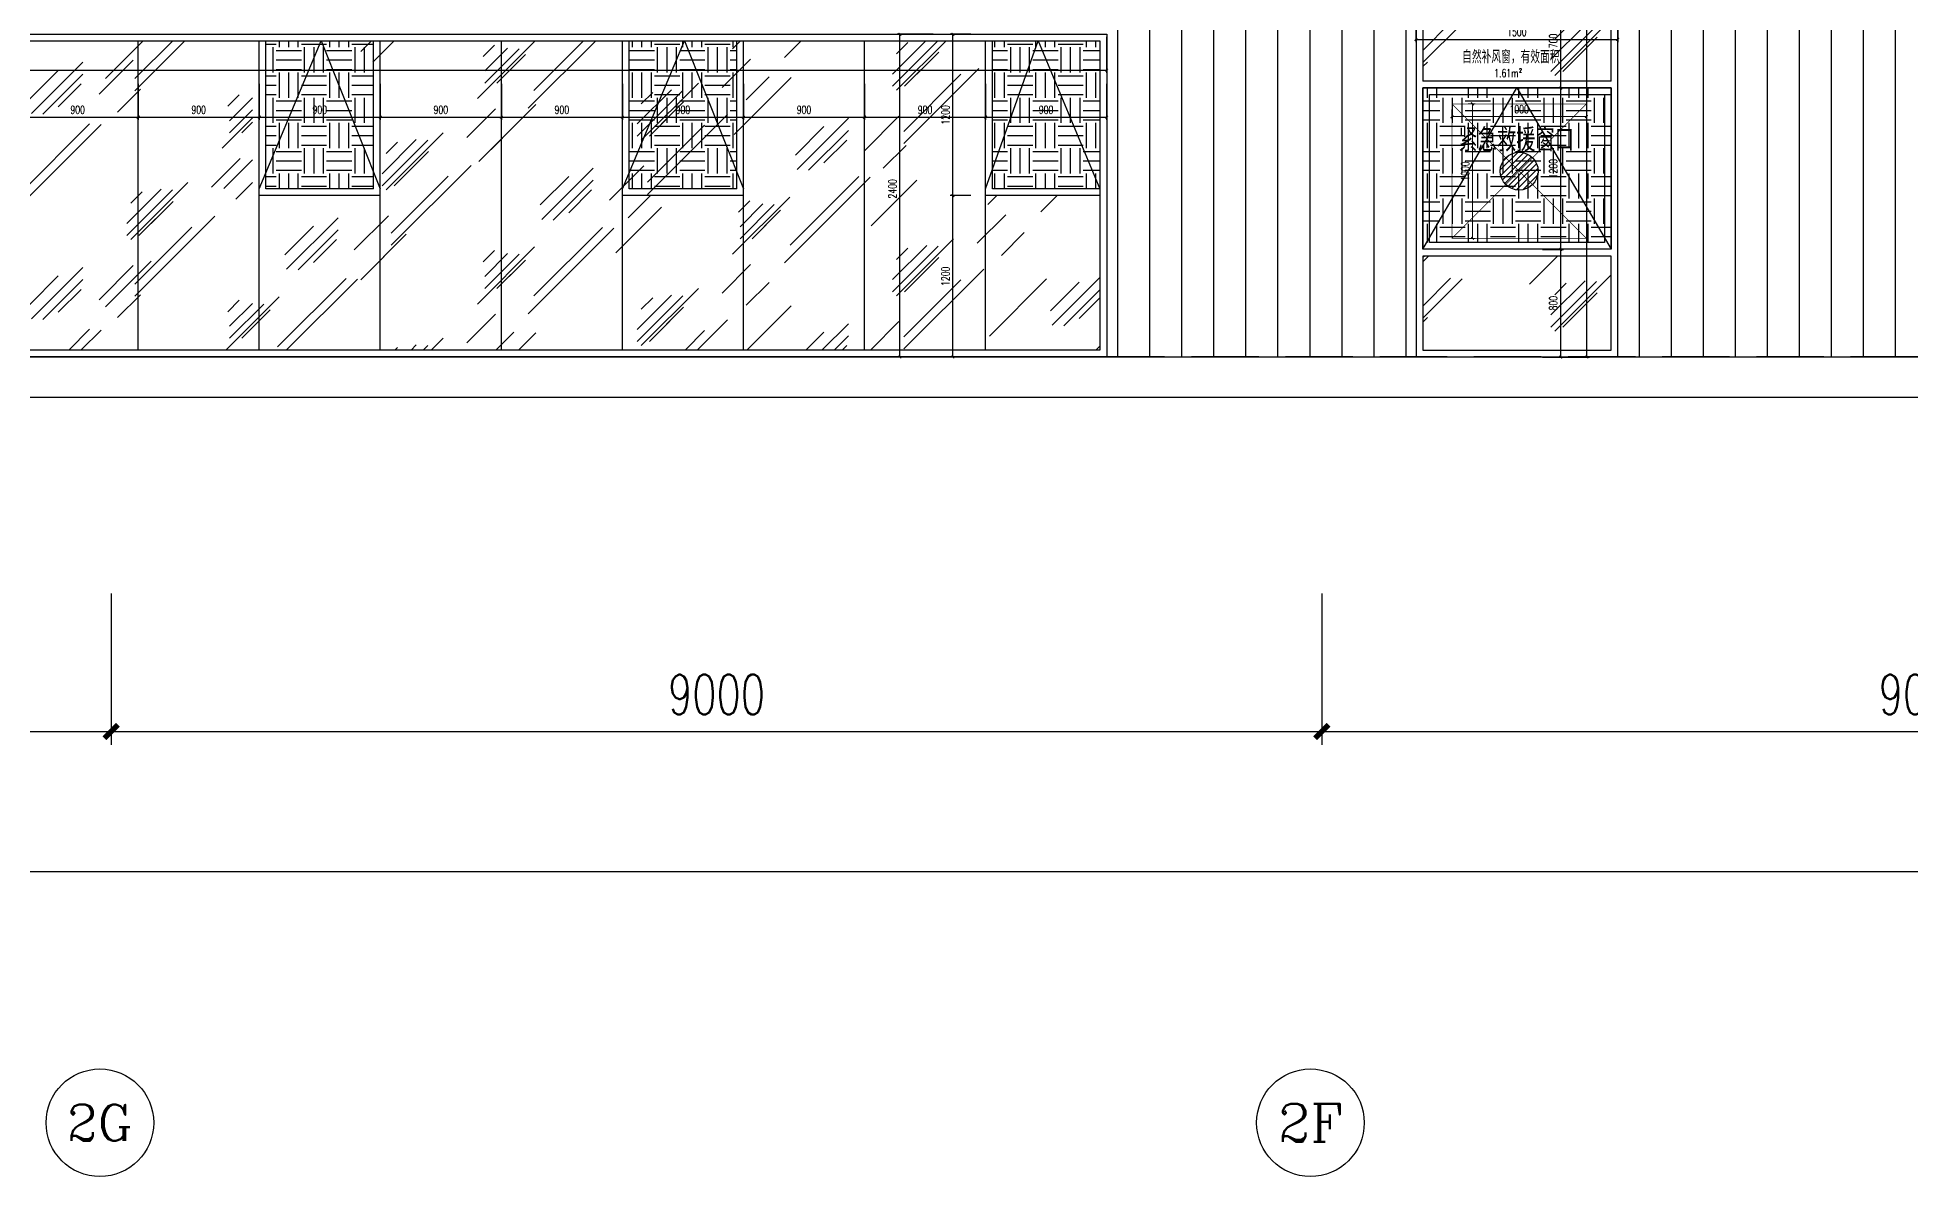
# Model space of a CAD drawing. Extents: x -2377130 to 293730, y -2 to 754590.
# Drawn here: x -1001570 to -987644, y 511145 to 519612 of the extents above; entities that cross this region are included whole.
import ezdxf
from ezdxf.enums import TextEntityAlignment as Align

# ---------------------------------------------------------------- set-up
doc = ezdxf.new("R2010")
doc.units = 0
doc.header["$LTSCALE"] = 1000
doc.header["$MEASUREMENT"] = 0
for name, pattern in [('__DASH', [0.35, 0.25, -0.1]), ('DASH', [0.35, 0.25, -0.1]), ('DOTE', [2.42, 2, -0.2, 0.02, -0.2])]:
    doc.linetypes.add(name, pattern=pattern)
doc.layers.get('Defpoints').update_dxf_attribs({"color": 210})
for name, color, linetype in [('A-AXIS-D', 1, 'Continuous'), ('A-AXIS-DOTE', 14, 'DOTE'), ('A-HATCH-2', 251, 'Continuous'), ('A-LIN-V', 9, 'Continuous'), ('A-WINDOW', 140, 'Continuous'), ('A-彩色打印层', 22, 'Continuous'), ('A-门窗表显示尺寸', 160, 'Continuous'), ('AS-WALL', 40, 'Continuous'), ('AXIS', 3, 'Continuous'), ('PUB_DIM', 3, 'Continuous'), ('PUB_TEXT', 7, 'Continuous'), ('SPACE', 7, 'Continuous'), ('SPACE_HATCH', 8, 'Continuous'), ('参考线', 8, 'Continuous')]:
    doc.layers.add(name, color=color, linetype=linetype)
doc.layers.add('A-WALL-HATCH', color=8, linetype='Continuous', lineweight=13)
doc.styles.add('_TCH_AXIS', font='COMPLEX', dxfattribs={"bigfont": 'GBCBIG'})
doc.styles.add('_TCH_DIM_T3', font='SIMPLEX', dxfattribs={"width": 0.705882, "bigfont": 'GBCBIG'})
doc.styles.add('_TCH_SPACE', font='SIMPLEX', dxfattribs={"height": 5, "bigfont": 'GBCBIG'})
doc.styles.add('A-DIM_T3', font='SIMPLEX', dxfattribs={"width": 0.705882, "bigfont": 'GBCBIG'})
doc.styles.add('STYLE1', font='')
doc.styles.get('STYLE1').set_extended_font_data('SimSun')
doc.dimstyles.new('_TCH_ARCH&&100', dxfattribs={"dimtxt": 297.5, "dimasz": 100, "dimexe": 100, "dimexo": 100, "dimgap": 126.25, "dimtad": 1, "dimdec": 0, "dimzin": 0, "dimdsep": 46, "dimtxsty": '_TCH_DIM_T3', "dimblk": 'ARCHTICK', "dimcen": 0.09, "dimclrt": 7, "dimazin": 2, "dimtfac": 1, "dimtdec": 0, "dimtix": 1, "dimtmove": 2, "dimatfit": 3, "dimfxl": 0, "dimtolj": 1, "dimtzin": 0, "dimarcsym": 0})
doc.dimstyles.new('_TCH_ARCH&&20', dxfattribs={"dimtxt": 59.5, "dimasz": 20, "dimexe": 20, "dimexo": 20, "dimgap": 25.25, "dimtad": 1, "dimdec": 0, "dimzin": 0, "dimdsep": 46, "dimtxsty": '_TCH_DIM_T3', "dimblk": 'ARCHTICK', "dimcen": 0.09, "dimclrt": 7, "dimazin": 2, "dimtfac": 1, "dimtdec": 0, "dimtix": 1, "dimtmove": 2, "dimatfit": 3, "dimfxl": 0, "dimtolj": 1, "dimtzin": 0, "dimarcsym": 0})
doc.dimstyles.new('A-DIM&&20', dxfattribs={"dimtxt": 59.5, "dimasz": 20, "dimexe": 20, "dimexo": 20, "dimgap": 25.25, "dimtad": 1, "dimdec": 0, "dimzin": 0, "dimdsep": 46, "dimtxsty": 'A-DIM_T3', "dimblk": 'ARCHTICK', "dimcen": 0.09, "dimclrt": 7, "dimazin": 2, "dimtfac": 1, "dimtdec": 0, "dimtix": 1, "dimtmove": 2, "dimatfit": 3, "dimfxl": 0, "dimtolj": 1, "dimtzin": 0, "dimarcsym": 0})
pattern_1 = [(0, (-1176420, 0), (187.5, 187.5), [187.5, -187.5]), (0, (-1176420, 70.31), (187.5, 187.5), [187.5, -187.5]), (0, (-1176420, 140.62), (187.5, 187.5), [187.5, -187.5]), (90, (-1176396.56, 164.06), (-187.5, 187.5), [187.5, -187.5]), (90, (-1176326.25, 164.06), (-187.5, 187.5), [187.5, -187.5]), (90, (-1176255.94, 164.06), (-187.5, 187.5), [187.5, -187.5])]

# ---------------------------------------------------------------- blocks, each defined once
blk = doc.blocks.new('_ArchTick')
at = {"color": 0, "linetype": 'ByBlock', "const_width": 0.4}
blk.add_lwpolyline([(-0.5, -0.5), (0.5, 0.5)], dxfattribs=at)
blk = doc.blocks.new('*D1118')
at = {"layer": 'A-AXIS-D', "color": 0, "lineweight": -2}
for p, q in [((-1104221, 515480), (-1104221, 513313)), ((-946221, 515480), (-946221, 513313)), ((-1104221, 513413), (-946221, 513413))]:
    blk.add_line(p, q, dxfattribs=at)
at = {"layer": 'Defpoints', "color": 0}
for p in [(-1104221, 515580), (-946221, 515580), (-946221, 513413)]:
    blk.add_point(p, dxfattribs=at)
at = {"layer": 'A-AXIS-D', "color": 0, "lineweight": -2, "xscale": 100, "yscale": 100, "zscale": 100, "rotation": 180}
blk.add_blockref('_ArchTick', (-1104221, 513413), dxfattribs=at)
at = {"layer": 'A-AXIS-D', "color": 0, "lineweight": -2, "xscale": 100, "yscale": 100, "zscale": 100}
blk.add_blockref('_ArchTick', (-946221, 513413), dxfattribs=at)
at = {"layer": 'A-AXIS-D', "color": 7, "insert": (-1025221, 513688), "char_height": 297.5, "attachment_point": 5, "style": '_TCH_DIM_T3'}
blk.add_mtext('\\A1;158000', dxfattribs=at)
blk = doc.blocks.new('*D1076')
at = {"layer": 'A-AXIS-D', "color": 0, "lineweight": -2}
for p, q in [((-1010021, 515480), (-1010021, 514353)), ((-1001021, 515480), (-1001021, 514353)), ((-1010021, 514453), (-1001021, 514453))]:
    blk.add_line(p, q, dxfattribs=at)
at = {"layer": 'Defpoints', "color": 0}
for p in [(-1010021, 515580), (-1001021, 515580), (-1001021, 514453)]:
    blk.add_point(p, dxfattribs=at)
at = {"layer": 'A-AXIS-D', "color": 0, "lineweight": -2, "xscale": 100, "yscale": 100, "zscale": 100, "rotation": 180}
blk.add_blockref('_ArchTick', (-1010021, 514453), dxfattribs=at)
at = {"layer": 'A-AXIS-D', "color": 0, "lineweight": -2, "xscale": 100, "yscale": 100, "zscale": 100}
blk.add_blockref('_ArchTick', (-1001021, 514453), dxfattribs=at)
at = {"layer": 'A-AXIS-D', "color": 7, "insert": (-1005521, 514728), "char_height": 297.5, "attachment_point": 5, "style": '_TCH_DIM_T3'}
blk.add_mtext('\\A1;9000', dxfattribs=at)
blk = doc.blocks.new('*D1075')
at = {"layer": 'A-AXIS-D', "color": 0, "lineweight": -2}
for p, q in [((-1001021, 515480), (-1001021, 514353)), ((-992021, 515480), (-992021, 514353)), ((-1001021, 514453), (-992021, 514453))]:
    blk.add_line(p, q, dxfattribs=at)
at = {"layer": 'Defpoints', "color": 0}
for p in [(-1001021, 515580), (-992021, 515580), (-992021, 514453)]:
    blk.add_point(p, dxfattribs=at)
at = {"layer": 'A-AXIS-D', "color": 0, "lineweight": -2, "xscale": 100, "yscale": 100, "zscale": 100, "rotation": 180}
blk.add_blockref('_ArchTick', (-1001021, 514453), dxfattribs=at)
at = {"layer": 'A-AXIS-D', "color": 0, "lineweight": -2, "xscale": 100, "yscale": 100, "zscale": 100}
blk.add_blockref('_ArchTick', (-992021, 514453), dxfattribs=at)
at = {"layer": 'A-AXIS-D', "color": 7, "insert": (-996521, 514728), "char_height": 297.5, "attachment_point": 5, "style": '_TCH_DIM_T3'}
blk.add_mtext('\\A1;9000', dxfattribs=at)
blk = doc.blocks.new('*D1074')
at = {"layer": 'A-AXIS-D', "color": 0, "lineweight": -2}
for p, q in [((-992021, 515480), (-992021, 514353)), ((-983021, 515480), (-983021, 514353)), ((-992021, 514453), (-983021, 514453))]:
    blk.add_line(p, q, dxfattribs=at)
at = {"layer": 'Defpoints', "color": 0}
for p in [(-992021, 515580), (-983021, 515580), (-983021, 514453)]:
    blk.add_point(p, dxfattribs=at)
at = {"layer": 'A-AXIS-D', "color": 0, "lineweight": -2, "xscale": 100, "yscale": 100, "zscale": 100, "rotation": 180}
blk.add_blockref('_ArchTick', (-992021, 514453), dxfattribs=at)
at = {"layer": 'A-AXIS-D', "color": 0, "lineweight": -2, "xscale": 100, "yscale": 100, "zscale": 100}
blk.add_blockref('_ArchTick', (-983021, 514453), dxfattribs=at)
at = {"layer": 'A-AXIS-D', "color": 7, "insert": (-987521, 514728), "char_height": 297.5, "attachment_point": 5, "style": '_TCH_DIM_T3'}
blk.add_mtext('\\A1;9000', dxfattribs=at)
blk = doc.blocks.new('*D789')
at = {"layer": 'A-门窗表显示尺寸', "color": 0, "lineweight": -2}
for p, q in [((-990375, 525637), (-990030, 525637)), ((-990050, 517237), (-990050, 525637)), ((-990375, 517237), (-990030, 517237))]:
    blk.add_line(p, q, dxfattribs=at)
at = {"layer": 'Defpoints', "color": 0}
for p in [(-990395, 525637), (-990050, 525637), (-990395, 517237)]:
    blk.add_point(p, dxfattribs=at)
at = {"layer": 'A-门窗表显示尺寸', "color": 0, "lineweight": -2, "xscale": 20, "yscale": 20, "zscale": 20}
for p, rotation in [((-990050, 525637), 90), ((-990050, 517237), 270)]:
    blk.add_blockref('_ArchTick', p, dxfattribs=dict(at, rotation=rotation))
at = {"layer": 'A-门窗表显示尺寸', "color": 7, "insert": (-990105, 521437), "char_height": 59.5, "attachment_point": 5, "rotation": 90, "style": '_TCH_DIM_T3'}
blk.add_mtext('\\A1;8400', dxfattribs=at)
blk = doc.blocks.new('*D630')
at = {"layer": 'Defpoints', "color": 0}
for p in [(-1653990, 542178), (-1652990, 542178), (-1652990, 542105)]:
    blk.add_point(p, dxfattribs=at)
at = {"layer": 'PUB_DIM', "color": 0, "lineweight": -2}
for p, q in [((-1653990, 542158), (-1653990, 542085)), ((-1652990, 542158), (-1652990, 542085)), ((-1653990, 542105), (-1652990, 542105))]:
    blk.add_line(p, q, dxfattribs=at)
at = {"layer": 'PUB_DIM', "color": 0, "lineweight": -2, "xscale": 20, "yscale": 20, "zscale": 20, "rotation": 180}
blk.add_blockref('_ArchTick', (-1653990, 542105), dxfattribs=at)
at = {"layer": 'PUB_DIM', "color": 0, "lineweight": -2, "xscale": 20, "yscale": 20, "zscale": 20}
blk.add_blockref('_ArchTick', (-1652990, 542105), dxfattribs=at)
at = {"layer": 'PUB_DIM', "color": 7, "insert": (-1653490, 542160), "char_height": 59.5, "attachment_point": 5, "style": '_TCH_DIM_T3'}
blk.add_mtext('\\A1;1000', dxfattribs=at)
blk = doc.blocks.new('*D631')
at = {"layer": 'Defpoints', "color": 0}
for p in [(-1653889, 542200), (-1653837, 542200), (-1653889, 541200)]:
    blk.add_point(p, dxfattribs=at)
at = {"layer": 'PUB_DIM', "color": 0, "lineweight": -2}
for p, q in [((-1653869, 542200), (-1653817, 542200)), ((-1653837, 541200), (-1653837, 542200)), ((-1653869, 541200), (-1653817, 541200))]:
    blk.add_line(p, q, dxfattribs=at)
at = {"layer": 'PUB_DIM', "color": 0, "lineweight": -2, "xscale": 20, "yscale": 20, "zscale": 20}
for p, rotation in [((-1653837, 542200), 90), ((-1653837, 541200), 270)]:
    blk.add_blockref('_ArchTick', p, dxfattribs=dict(at, rotation=rotation))
at = {"layer": 'PUB_DIM', "color": 7, "insert": (-1653892, 541700), "char_height": 59.5, "attachment_point": 5, "rotation": 90, "style": '_TCH_DIM_T3'}
blk.add_mtext('\\A1;1000', dxfattribs=at)
blk = doc.blocks.new('*D791')
at = {"layer": 'A-门窗表显示尺寸', "color": 0, "lineweight": -2}
for p, q in [((-990381, 519937), (-990225, 519937)), ((-990245, 519237), (-990245, 519937)), ((-990381, 519237), (-990225, 519237))]:
    blk.add_line(p, q, dxfattribs=at)
at = {"layer": 'Defpoints', "color": 0}
for p in [(-990401, 519937), (-990245, 519937), (-990401, 519237)]:
    blk.add_point(p, dxfattribs=at)
at = {"layer": 'A-门窗表显示尺寸', "color": 0, "lineweight": -2, "xscale": 20, "yscale": 20, "zscale": 20}
for p, rotation in [((-990245, 519937), 90), ((-990245, 519237), 270)]:
    blk.add_blockref('_ArchTick', p, dxfattribs=dict(at, rotation=rotation))
at = {"layer": 'A-门窗表显示尺寸', "color": 7, "insert": (-990300, 519587), "char_height": 59.5, "attachment_point": 5, "rotation": 90, "style": 'A-DIM_T3'}
blk.add_mtext('\\A1;700', dxfattribs=at)
blk = doc.blocks.new('*D792')
at = {"layer": 'A-门窗表显示尺寸', "color": 0, "lineweight": -2}
for p, q in [((-990381, 519237), (-990225, 519237)), ((-990245, 518037), (-990245, 519237)), ((-990381, 518037), (-990225, 518037))]:
    blk.add_line(p, q, dxfattribs=at)
at = {"layer": 'Defpoints', "color": 0}
for p in [(-990401, 519237), (-990245, 519237), (-990401, 518037)]:
    blk.add_point(p, dxfattribs=at)
at = {"layer": 'A-门窗表显示尺寸', "color": 0, "lineweight": -2, "xscale": 20, "yscale": 20, "zscale": 20}
for p, rotation in [((-990245, 519237), 90), ((-990245, 518037), 270)]:
    blk.add_blockref('_ArchTick', p, dxfattribs=dict(at, rotation=rotation))
at = {"layer": 'A-门窗表显示尺寸', "color": 7, "insert": (-990300, 518637), "char_height": 59.5, "attachment_point": 5, "rotation": 90, "style": 'A-DIM_T3'}
blk.add_mtext('\\A1;1200', dxfattribs=at)
blk = doc.blocks.new('*D793')
at = {"layer": 'A-门窗表显示尺寸', "color": 0, "lineweight": -2}
for p, q in [((-990381, 518037), (-990225, 518037)), ((-990245, 517237), (-990245, 518037)), ((-990381, 517237), (-990225, 517237))]:
    blk.add_line(p, q, dxfattribs=at)
at = {"layer": 'Defpoints', "color": 0}
for p in [(-990401, 518037), (-990245, 518037), (-990401, 517237)]:
    blk.add_point(p, dxfattribs=at)
at = {"layer": 'A-门窗表显示尺寸', "color": 0, "lineweight": -2, "xscale": 20, "yscale": 20, "zscale": 20}
for p, rotation in [((-990245, 518037), 90), ((-990245, 517237), 270)]:
    blk.add_blockref('_ArchTick', p, dxfattribs=dict(at, rotation=rotation))
at = {"layer": 'A-门窗表显示尺寸', "color": 7, "insert": (-990300, 517637), "char_height": 59.5, "attachment_point": 5, "rotation": 90, "style": 'A-DIM_T3'}
blk.add_mtext('\\A1;800', dxfattribs=at)
blk = doc.blocks.new('*D794')
at = {"layer": 'A-门窗表显示尺寸', "color": 0, "lineweight": -2}
for p, q in [((-991321, 519747), (-991321, 519578)), ((-989821, 519747), (-989821, 519578)), ((-991321, 519598), (-989821, 519598))]:
    blk.add_line(p, q, dxfattribs=at)
at = {"layer": 'Defpoints', "color": 0}
for p in [(-991321, 519767), (-989821, 519767), (-989821, 519598)]:
    blk.add_point(p, dxfattribs=at)
at = {"layer": 'A-门窗表显示尺寸', "color": 0, "lineweight": -2, "xscale": 20, "yscale": 20, "zscale": 20, "rotation": 180}
blk.add_blockref('_ArchTick', (-991321, 519598), dxfattribs=at)
at = {"layer": 'A-门窗表显示尺寸', "color": 0, "lineweight": -2, "xscale": 20, "yscale": 20, "zscale": 20}
blk.add_blockref('_ArchTick', (-989821, 519598), dxfattribs=at)
at = {"layer": 'A-门窗表显示尺寸', "color": 7, "insert": (-990571, 519653), "char_height": 59.5, "attachment_point": 5, "style": 'A-DIM_T3'}
blk.add_mtext('\\A1;1500', dxfattribs=at)
blk = doc.blocks.new('*D821')
at = {"layer": 'A-门窗表显示尺寸', "color": 0, "lineweight": -2}
for p, q in [((-1014521, 519617), (-1014521, 519350)), ((-993621, 519617), (-993621, 519350)), ((-1014521, 519370), (-993621, 519370))]:
    blk.add_line(p, q, dxfattribs=at)
at = {"layer": 'Defpoints', "color": 0}
for p in [(-1014521, 519637), (-993621, 519637), (-993621, 519370)]:
    blk.add_point(p, dxfattribs=at)
at = {"layer": 'A-门窗表显示尺寸', "color": 0, "lineweight": -2, "xscale": 20, "yscale": 20, "zscale": 20, "rotation": 180}
blk.add_blockref('_ArchTick', (-1014521, 519370), dxfattribs=at)
at = {"layer": 'A-门窗表显示尺寸', "color": 0, "lineweight": -2, "xscale": 20, "yscale": 20, "zscale": 20}
blk.add_blockref('_ArchTick', (-993621, 519370), dxfattribs=at)
at = {"layer": 'A-门窗表显示尺寸', "color": 7, "insert": (-1004071, 519425), "char_height": 59.5, "attachment_point": 5, "style": 'A-DIM_T3'}
blk.add_mtext('\\A1;20900', dxfattribs=at)
blk = doc.blocks.new('*D812')
at = {"layer": 'A-门窗表显示尺寸', "color": 0, "lineweight": -2}
for p, q in [((-994631, 518437), (-994784, 518437)), ((-994764, 517237), (-994764, 518437)), ((-994631, 517237), (-994784, 517237))]:
    blk.add_line(p, q, dxfattribs=at)
at = {"layer": 'Defpoints', "color": 0}
for p in [(-994764, 518437), (-994611, 518437), (-994611, 517237)]:
    blk.add_point(p, dxfattribs=at)
at = {"layer": 'A-门窗表显示尺寸', "color": 0, "lineweight": -2, "xscale": 20, "yscale": 20, "zscale": 20}
for p, rotation in [((-994764, 518437), 90), ((-994764, 517237), 270)]:
    blk.add_blockref('_ArchTick', p, dxfattribs=dict(at, rotation=rotation))
at = {"layer": 'A-门窗表显示尺寸', "color": 7, "insert": (-994819, 517837), "char_height": 59.5, "attachment_point": 5, "rotation": 90, "style": 'A-DIM_T3'}
blk.add_mtext('\\A1;1200', dxfattribs=at)
blk = doc.blocks.new('*D813')
at = {"layer": 'A-门窗表显示尺寸', "color": 0, "lineweight": -2}
for p, q in [((-994631, 519637), (-994784, 519637)), ((-994764, 518437), (-994764, 519637)), ((-994631, 518437), (-994784, 518437))]:
    blk.add_line(p, q, dxfattribs=at)
at = {"layer": 'Defpoints', "color": 0}
for p in [(-994764, 519637), (-994611, 519637), (-994611, 518437)]:
    blk.add_point(p, dxfattribs=at)
at = {"layer": 'A-门窗表显示尺寸', "color": 0, "lineweight": -2, "xscale": 20, "yscale": 20, "zscale": 20}
for p, rotation in [((-994764, 519637), 90), ((-994764, 518437), 270)]:
    blk.add_blockref('_ArchTick', p, dxfattribs=dict(at, rotation=rotation))
at = {"layer": 'A-门窗表显示尺寸', "color": 7, "insert": (-994819, 519037), "char_height": 59.5, "attachment_point": 5, "rotation": 90, "style": 'A-DIM_T3'}
blk.add_mtext('\\A1;1200', dxfattribs=at)
blk = doc.blocks.new('*D814')
at = {"layer": 'A-门窗表显示尺寸', "color": 0, "lineweight": -2}
for p, q in [((-994521, 519267), (-994521, 519000)), ((-993621, 519267), (-993621, 519000)), ((-994521, 519020), (-993621, 519020))]:
    blk.add_line(p, q, dxfattribs=at)
at = {"layer": 'Defpoints', "color": 0}
for p in [(-994521, 519287), (-993621, 519287), (-993621, 519020)]:
    blk.add_point(p, dxfattribs=at)
at = {"layer": 'A-门窗表显示尺寸', "color": 0, "lineweight": -2, "xscale": 20, "yscale": 20, "zscale": 20, "rotation": 180}
blk.add_blockref('_ArchTick', (-994521, 519020), dxfattribs=at)
at = {"layer": 'A-门窗表显示尺寸', "color": 0, "lineweight": -2, "xscale": 20, "yscale": 20, "zscale": 20}
blk.add_blockref('_ArchTick', (-993621, 519020), dxfattribs=at)
at = {"layer": 'A-门窗表显示尺寸', "color": 7, "insert": (-994071, 519075), "char_height": 59.5, "attachment_point": 5, "style": 'A-DIM_T3'}
blk.add_mtext('\\A1;900', dxfattribs=at)
blk = doc.blocks.new('*D815')
at = {"layer": 'A-门窗表显示尺寸', "color": 0, "lineweight": -2}
for p, q in [((-995421, 519267), (-995421, 519000)), ((-994521, 519267), (-994521, 519000)), ((-995421, 519020), (-994521, 519020))]:
    blk.add_line(p, q, dxfattribs=at)
at = {"layer": 'Defpoints', "color": 0}
for p in [(-995421, 519287), (-994521, 519287), (-994521, 519020)]:
    blk.add_point(p, dxfattribs=at)
at = {"layer": 'A-门窗表显示尺寸', "color": 0, "lineweight": -2, "xscale": 20, "yscale": 20, "zscale": 20, "rotation": 180}
blk.add_blockref('_ArchTick', (-995421, 519020), dxfattribs=at)
at = {"layer": 'A-门窗表显示尺寸', "color": 0, "lineweight": -2, "xscale": 20, "yscale": 20, "zscale": 20}
blk.add_blockref('_ArchTick', (-994521, 519020), dxfattribs=at)
at = {"layer": 'A-门窗表显示尺寸', "color": 7, "insert": (-994971, 519075), "char_height": 59.5, "attachment_point": 5, "style": 'A-DIM_T3'}
blk.add_mtext('\\A1;900', dxfattribs=at)
blk = doc.blocks.new('*D816')
at = {"layer": 'A-门窗表显示尺寸', "color": 0, "lineweight": -2}
for p, q in [((-996321, 519267), (-996321, 519000)), ((-995421, 519267), (-995421, 519000)), ((-996321, 519020), (-995421, 519020))]:
    blk.add_line(p, q, dxfattribs=at)
at = {"layer": 'Defpoints', "color": 0}
for p in [(-996321, 519287), (-995421, 519287), (-995421, 519020)]:
    blk.add_point(p, dxfattribs=at)
at = {"layer": 'A-门窗表显示尺寸', "color": 0, "lineweight": -2, "xscale": 20, "yscale": 20, "zscale": 20, "rotation": 180}
blk.add_blockref('_ArchTick', (-996321, 519020), dxfattribs=at)
at = {"layer": 'A-门窗表显示尺寸', "color": 0, "lineweight": -2, "xscale": 20, "yscale": 20, "zscale": 20}
blk.add_blockref('_ArchTick', (-995421, 519020), dxfattribs=at)
at = {"layer": 'A-门窗表显示尺寸', "color": 7, "insert": (-995871, 519075), "char_height": 59.5, "attachment_point": 5, "style": 'A-DIM_T3'}
blk.add_mtext('\\A1;900', dxfattribs=at)
blk = doc.blocks.new('*D817')
at = {"layer": 'A-门窗表显示尺寸', "color": 0, "lineweight": -2}
for p, q in [((-997221, 519267), (-997221, 519000)), ((-996321, 519267), (-996321, 519000)), ((-997221, 519020), (-996321, 519020))]:
    blk.add_line(p, q, dxfattribs=at)
at = {"layer": 'Defpoints', "color": 0}
for p in [(-997221, 519287), (-996321, 519287), (-996321, 519020)]:
    blk.add_point(p, dxfattribs=at)
at = {"layer": 'A-门窗表显示尺寸', "color": 0, "lineweight": -2, "xscale": 20, "yscale": 20, "zscale": 20, "rotation": 180}
blk.add_blockref('_ArchTick', (-997221, 519020), dxfattribs=at)
at = {"layer": 'A-门窗表显示尺寸', "color": 0, "lineweight": -2, "xscale": 20, "yscale": 20, "zscale": 20}
blk.add_blockref('_ArchTick', (-996321, 519020), dxfattribs=at)
at = {"layer": 'A-门窗表显示尺寸', "color": 7, "insert": (-996771, 519075), "char_height": 59.5, "attachment_point": 5, "style": 'A-DIM_T3'}
blk.add_mtext('\\A1;900', dxfattribs=at)
blk = doc.blocks.new('*D818')
at = {"layer": 'A-门窗表显示尺寸', "color": 0, "lineweight": -2}
for p, q in [((-998121, 519267), (-998121, 519000)), ((-997221, 519267), (-997221, 519000)), ((-998121, 519020), (-997221, 519020))]:
    blk.add_line(p, q, dxfattribs=at)
at = {"layer": 'Defpoints', "color": 0}
for p in [(-998121, 519287), (-997221, 519287), (-997221, 519020)]:
    blk.add_point(p, dxfattribs=at)
at = {"layer": 'A-门窗表显示尺寸', "color": 0, "lineweight": -2, "xscale": 20, "yscale": 20, "zscale": 20, "rotation": 180}
blk.add_blockref('_ArchTick', (-998121, 519020), dxfattribs=at)
at = {"layer": 'A-门窗表显示尺寸', "color": 0, "lineweight": -2, "xscale": 20, "yscale": 20, "zscale": 20}
blk.add_blockref('_ArchTick', (-997221, 519020), dxfattribs=at)
at = {"layer": 'A-门窗表显示尺寸', "color": 7, "insert": (-997671, 519075), "char_height": 59.5, "attachment_point": 5, "style": 'A-DIM_T3'}
blk.add_mtext('\\A1;900', dxfattribs=at)
blk = doc.blocks.new('*D819')
at = {"layer": 'A-门窗表显示尺寸', "color": 0, "lineweight": -2}
for p, q in [((-999021, 519267), (-999021, 519000)), ((-998121, 519267), (-998121, 519000)), ((-999021, 519020), (-998121, 519020))]:
    blk.add_line(p, q, dxfattribs=at)
at = {"layer": 'Defpoints', "color": 0}
for p in [(-999021, 519287), (-998121, 519287), (-998121, 519020)]:
    blk.add_point(p, dxfattribs=at)
at = {"layer": 'A-门窗表显示尺寸', "color": 0, "lineweight": -2, "xscale": 20, "yscale": 20, "zscale": 20, "rotation": 180}
blk.add_blockref('_ArchTick', (-999021, 519020), dxfattribs=at)
at = {"layer": 'A-门窗表显示尺寸', "color": 0, "lineweight": -2, "xscale": 20, "yscale": 20, "zscale": 20}
blk.add_blockref('_ArchTick', (-998121, 519020), dxfattribs=at)
at = {"layer": 'A-门窗表显示尺寸', "color": 7, "insert": (-998571, 519075), "char_height": 59.5, "attachment_point": 5, "style": 'A-DIM_T3'}
blk.add_mtext('\\A1;900', dxfattribs=at)
blk = doc.blocks.new('*D820')
at = {"layer": 'A-门窗表显示尺寸', "color": 0, "lineweight": -2}
for p, q in [((-999921, 519267), (-999921, 519000)), ((-999021, 519267), (-999021, 519000)), ((-999921, 519020), (-999021, 519020))]:
    blk.add_line(p, q, dxfattribs=at)
at = {"layer": 'Defpoints', "color": 0}
for p in [(-999921, 519287), (-999021, 519287), (-999021, 519020)]:
    blk.add_point(p, dxfattribs=at)
at = {"layer": 'A-门窗表显示尺寸', "color": 0, "lineweight": -2, "xscale": 20, "yscale": 20, "zscale": 20, "rotation": 180}
blk.add_blockref('_ArchTick', (-999921, 519020), dxfattribs=at)
at = {"layer": 'A-门窗表显示尺寸', "color": 0, "lineweight": -2, "xscale": 20, "yscale": 20, "zscale": 20}
blk.add_blockref('_ArchTick', (-999021, 519020), dxfattribs=at)
at = {"layer": 'A-门窗表显示尺寸', "color": 7, "insert": (-999471, 519075), "char_height": 59.5, "attachment_point": 5, "style": 'A-DIM_T3'}
blk.add_mtext('\\A1;900', dxfattribs=at)
blk = doc.blocks.new('*D803')
at = {"layer": 'A-门窗表显示尺寸', "color": 0, "lineweight": -2}
for p, q in [((-1000821, 519267), (-1000821, 519000)), ((-999921, 519267), (-999921, 519000)), ((-1000821, 519020), (-999921, 519020))]:
    blk.add_line(p, q, dxfattribs=at)
at = {"layer": 'Defpoints', "color": 0}
for p in [(-1000821, 519287), (-999921, 519287), (-999921, 519020)]:
    blk.add_point(p, dxfattribs=at)
at = {"layer": 'A-门窗表显示尺寸', "color": 0, "lineweight": -2, "xscale": 20, "yscale": 20, "zscale": 20, "rotation": 180}
blk.add_blockref('_ArchTick', (-1000821, 519020), dxfattribs=at)
at = {"layer": 'A-门窗表显示尺寸', "color": 0, "lineweight": -2, "xscale": 20, "yscale": 20, "zscale": 20}
blk.add_blockref('_ArchTick', (-999921, 519020), dxfattribs=at)
at = {"layer": 'A-门窗表显示尺寸', "color": 7, "insert": (-1000371, 519075), "char_height": 59.5, "attachment_point": 5, "style": 'A-DIM_T3'}
blk.add_mtext('\\A1;900', dxfattribs=at)
blk = doc.blocks.new('*D804')
at = {"layer": 'A-门窗表显示尺寸', "color": 0, "lineweight": -2}
for p, q in [((-1001721, 519267), (-1001721, 519000)), ((-1000821, 519267), (-1000821, 519000)), ((-1001721, 519020), (-1000821, 519020))]:
    blk.add_line(p, q, dxfattribs=at)
at = {"layer": 'Defpoints', "color": 0}
for p in [(-1001721, 519287), (-1000821, 519287), (-1000821, 519020)]:
    blk.add_point(p, dxfattribs=at)
at = {"layer": 'A-门窗表显示尺寸', "color": 0, "lineweight": -2, "xscale": 20, "yscale": 20, "zscale": 20, "rotation": 180}
blk.add_blockref('_ArchTick', (-1001721, 519020), dxfattribs=at)
at = {"layer": 'A-门窗表显示尺寸', "color": 0, "lineweight": -2, "xscale": 20, "yscale": 20, "zscale": 20}
blk.add_blockref('_ArchTick', (-1000821, 519020), dxfattribs=at)
at = {"layer": 'A-门窗表显示尺寸', "color": 7, "insert": (-1001271, 519075), "char_height": 59.5, "attachment_point": 5, "style": 'A-DIM_T3'}
blk.add_mtext('\\A1;900', dxfattribs=at)
blk = doc.blocks.new('*D802')
at = {"layer": 'A-门窗表显示尺寸', "color": 0, "lineweight": -2}
for p, q in [((-994911, 519637), (-995178, 519637)), ((-995158, 517237), (-995158, 519637)), ((-994911, 517237), (-995178, 517237))]:
    blk.add_line(p, q, dxfattribs=at)
at = {"layer": 'Defpoints', "color": 0}
for p in [(-995158, 519637), (-994891, 519637), (-994891, 517237)]:
    blk.add_point(p, dxfattribs=at)
at = {"layer": 'A-门窗表显示尺寸', "color": 0, "lineweight": -2, "xscale": 20, "yscale": 20, "zscale": 20}
for p, rotation in [((-995158, 519637), 90), ((-995158, 517237), 270)]:
    blk.add_blockref('_ArchTick', p, dxfattribs=dict(at, rotation=rotation))
at = {"layer": 'A-门窗表显示尺寸', "color": 7, "insert": (-995213, 518487), "char_height": 59.5, "attachment_point": 5, "rotation": 90, "style": 'A-DIM_T3'}
blk.add_mtext('\\A1;2400', dxfattribs=at)
blk = doc.blocks.new('w42432')
at = {"layer": 'A-彩色打印层'}
h = blk.add_hatch(dxfattribs=at)
h.set_pattern_fill('ANSI31', color=8, scale=20)
h.set_pattern_definition([(45, (-3066307.735, -1060647.207), (-22.4506403, 22.4506403), [])])
edge = h.paths.add_edge_path()
edge.add_arc((-1653490, 541699.6), 140.7, 0, 360)
at = {"layer": 'A-彩色打印层', "color": 8, "linetype": 'DASH', "const_width": 5, "elevation": 0}
blk.add_lwpolyline([(-1653990, 542199.6), (-1652990, 542199.6), (-1652990, 541199.6), (-1653990, 541199.6)], close=True, dxfattribs=at)
for points in [[(-1653990, 542199.6), (-1652990, 541199.6)], [(-1652990, 542199.6), (-1653990, 541199.6)]]:
    blk.add_lwpolyline(points, dxfattribs=at)
at = {"layer": 'A-彩色打印层', "color": 8, "ltscale": 0.5}
blk.add_circle((-1653490, 541699.6, 0), 140.7, dxfattribs=at)
at = {"layer": 'AXIS', "color": 8, "linetype": 'Continuous', "style": 'STYLE1', "width": 0.7}
blk.add_text('紧急救援窗口', height=150, dxfattribs=at).set_placement((-1653941.7, 541862.6, 0))
at = {"layer": 'PUB_DIM', "color": 8}
for p1, p2, distance, picture, middle in [((-1653990, 542178.3), (-1652990, 542178.3), -73.3, '*D630', (-1653490, 542160)), ((-1653888.8, 541199.6), (-1653888.8, 542199.6), -51.4, '*D631', (-1653892.4, 541699.6))]:
    dim = blk.add_aligned_dim(p1=p1, p2=p2, distance=distance, dimstyle='_TCH_ARCH&&20', dxfattribs=at)
    dim.commit()
    dim.dimension.update_dxf_attribs({"geometry": picture, "text_midpoint": middle})

msp = doc.modelspace()

# ---------------------------------------------------------------- hatches: boundary and pattern name
at = {"layer": 'A-WALL-HATCH'}
h = msp.add_hatch(dxfattribs=at)
h.set_pattern_fill('玻璃2', color=8, scale=100, angle=180)
h.set_pattern_definition([(45, (3916300, -5340), (0, 1527.35065), [600, -360, 600, -360, 240, -523.28157]), (45, (3916270, -5310), (0, 1527.35065), [480, -600, 360, -360, 420, -463.28157]), (45, (3916270, -5220), (0, 1527.35065), [360, -720, 240, -360, 540, -463.28157]), (45, (3916360, -5310), (0, 1527.35065), [360, -720, 300, -1303.2815]), (45, (3916450, -5220), (0, 1527.35065), [180, -900, 120, -1483.2815]), (45, (3916300, -5070), (0, 1527.35065), [120, -900, 120, -480, 300, -763.28157]), (45, (3916840, -5160), (0, 1527.35065), [600, -900, 720, -475.28157]), (45, (3916840, -5250), (0, 1527.35065), [840, -600, 900, -355.28157]), (45, (3916990, -5130), (0, -1697.05627), [600, -840, 480, -763.28157]), (45, (3916900, -4950), (0, 1527.35065), [300, -1200, 360, -823.28157]), (45, (3917080, -5040), (0, 1527.35065), [240, -1200, 240, -1003.2815])])
h.paths.add_polyline_path([(-991270.7, 519237.5), (-989870.7, 519237.5), (-989870.7, 519887.5), (-991270.7, 519887.5)])
h = msp.add_hatch(dxfattribs=at)
h.set_pattern_fill('玻璃2', color=8, scale=100, angle=180)
h.set_pattern_definition([(45, (3916300, -7240), (0, 1527.35065), [600, -360, 600, -360, 240, -523.28157]), (45, (3916270, -7210), (0, 1527.35065), [480, -600, 360, -360, 420, -463.28157]), (45, (3916270, -7120), (0, 1527.35065), [360, -720, 240, -360, 540, -463.28157]), (45, (3916360, -7210), (0, 1527.35065), [360, -720, 300, -1303.2815]), (45, (3916450, -7120), (0, 1527.35065), [180, -900, 120, -1483.2815]), (45, (3916300, -6970), (0, 1527.35065), [120, -900, 120, -480, 300, -763.28157]), (45, (3916840, -7060), (0, 1527.35065), [600, -900, 720, -475.28157]), (45, (3916840, -7150), (0, 1527.35065), [840, -600, 900, -355.28157]), (45, (3916990, -7030), (0, -1697.05627), [600, -840, 480, -763.28157]), (45, (3916900, -6850), (0, 1527.35065), [300, -1200, 360, -823.28157]), (45, (3917080, -6940), (0, 1527.35065), [240, -1200, 240, -1003.2815])])
h.paths.add_polyline_path([(-991270.7, 517287.5), (-989870.7, 517287.5), (-989870.7, 517987.5), (-991270.7, 517987.5)])
at = {"layer": 'SPACE_HATCH'}
h = msp.add_hatch(dxfattribs=at)
h.set_pattern_fill('土壤', color=8, scale=50, style=0)
h.set_pattern_definition([(0, (831169.73, 3e-08), (187.5, 187.5), [187.5, -187.5]), (0, (831169.73, 70.31), (187.5, 187.5), [187.5, -187.5]), (0, (831169.73, 140.63), (187.5, 187.5), [187.5, -187.5]), (90, (831193.17, 164.06), (-187.5, 187.5), [187.5, -187.5]), (90, (831263.48, 164.06), (-187.5, 187.5), [187.5, -187.5]), (90, (831333.8, 164.06), (-187.5, 187.5), [187.5, -187.5])])
h.paths.add_polyline_path([(-989870.7, 518087.5), (-991270.7, 518087.5), (-991270.7, 519237.5), (-989870.7, 519237.5)])

# ---------------------------------------------------------------- linework, layer by layer
at = {"layer": 'A-AXIS-D', "color": 8}
for centre in [(-1001105.6, 511544.7), (-992105.6, 511544.7)]:
    msp.add_circle(centre, 400, dxfattribs=at)
at = {"layer": 'A-AXIS-DOTE', "color": 8, "linetype": '__DASH', "ltscale": 2}
msp.add_line((-940690, 517237.5), (-1111279.8, 517237.5), dxfattribs=at)
at = {"layer": 'A-HATCH-2', "color": 8, "linetype": 'Continuous'}
for p, q in [((-993537.6, 517237.5), (-993537.6, 534887.5)), ((-993299.5, 517237.5), (-993299.5, 534887.5)), ((-993061.3, 517237.5), (-993061.3, 534887.5)), ((-992823.2, 517237.5), (-992823.2, 534887.5)), ((-992585.1, 517237.5), (-992585.1, 534887.5)), ((-992347, 517237.5), (-992347, 534887.5)), ((-992108.8, 517237.5), (-992108.8, 534887.5)), ((-991870.7, 517237.5), (-991870.7, 534887.5)), ((-991632.6, 517237.5), (-991632.6, 534887.5)), ((-991394.5, 517237.5), (-991394.5, 534887.5)), ((-989660.2, 517237.5), (-989660.2, 534887.5)), ((-989422.1, 517237.5), (-989422.1, 534887.5)), ((-989183.9, 517237.5), (-989183.9, 534887.5)), ((-988945.8, 517237.5), (-988945.8, 534887.5)), ((-988707.7, 517237.5), (-988707.7, 534887.5)), ((-988469.6, 517237.5), (-988469.6, 534887.5)), ((-988231.4, 517237.5), (-988231.4, 534887.5)), ((-987993.3, 517237.5), (-987993.3, 534887.5)), ((-987755.2, 517237.5), (-987755.2, 534887.5))]:
    msp.add_line(p, q, dxfattribs=at)
at = {"layer": 'A-WINDOW', "color": 8}
for p, q in [((-989870.7, 519287.5), (-991270.7, 519287.5)), ((-989870.7, 519237.5), (-991270.7, 519237.5)), ((-989870.7, 518037.5), (-991270.7, 518037.5)), ((-989870.7, 517987.5), (-991270.7, 517987.5))]:
    msp.add_line(p, q, dxfattribs=at)
for points in [[(-991320.7, 517237.5), (-989820.7, 517237.5), (-989820.7, 519937.5), (-991320.7, 519937.5)], [(-991270.7, 519237.5), (-989870.7, 519237.5), (-989870.7, 518037.5), (-991270.7, 518037.5)], [(-991220.7, 519187.5), (-989920.7, 519187.5), (-989920.7, 518087.5), (-991220.7, 518087.5)]]:
    msp.add_lwpolyline(points, close=True, dxfattribs=at)
for points in [[(-989870.7, 519287.5), (-989870.7, 519887.5), (-991270.7, 519887.5), (-991270.7, 519287.5)], [(-991270.7, 519237.5), (-991270.7, 518037.5)], [(-991270.7, 518037.5), (-990570.7, 519237.5), (-989870.7, 518037.5)], [(-989870.7, 518037.5), (-989870.7, 519237.5)], [(-991270.7, 517987.5), (-991270.7, 517287.5), (-989870.7, 517287.5), (-989870.7, 517987.5)]]:
    msp.add_lwpolyline(points, dxfattribs=at)
at = {"layer": 'AS-WALL', "color": 8}
msp.add_line((-1111279.8, 516937.5), (-940690, 516937.5), dxfattribs=at)

# ---------------------------------------------------------------- block references
at = {"layer": 'A-WALL-HATCH', "color": 8}
msp.add_blockref('w42432', (662936.1, -23080.9, 0), dxfattribs=at)

# ---------------------------------------------------------------- texts
at = {"layer": 'PUB_TEXT', "color": 8, "style": '_TCH_AXIS'}
for s, height, p, p2 in [('2G', 270.86, (-1001350.6, 511409.3), (-1000860.5, 511409.3)), ('2F', 282.17, (-992347.4, 511403.7), (-991863.7, 511403.7))]:
    msp.add_text(s, height=height, dxfattribs=at).set_placement(p, p2, align=Align.FIT)
at = {"layer": 'SPACE', "color": 8, "style": '_TCH_SPACE'}
msp.add_text('自然补风窗，有效面积', height=96.45, dxfattribs=at).set_placement((-990977.7, 519420))
at = {"layer": 'SPACE', "color": 8, "style": '_TCH_SPACE', "width": 0.705882}
for s, height, p in [('1.61m', 59.5, (-990739.5, 519317.6)), ('2', 29.8, (-990555.5, 519352.6))]:
    msp.add_text(s, height=height, dxfattribs=at).set_placement(p)

# ---------------------------------------------------------------- dimensions: what is measured, and where the dimension line sits
at = {"layer": 'A-AXIS-D', "color": 8}
for base, p1, p2, picture, middle in [((-946220.7, 513413.4), (-1104220.7, 515580), (-946220.7, 515580), '*D1118', (-1025220.7, 513688.4)), ((-1001020.7, 514453.4), (-1010020.7, 515580), (-1001020.7, 515580), '*D1076', (-1005520.7, 514728.4)), ((-992020.7, 514453.4), (-1001020.7, 515580), (-992020.7, 515580), '*D1075', (-996520.7, 514728.4)), ((-983020.7, 514453.4), (-992020.7, 515580), (-983020.7, 515580), '*D1074', (-987520.7, 514728.4))]:
    dim = msp.add_linear_dim(base=base, p1=p1, p2=p2, angle=0, dimstyle='_TCH_ARCH&&100', override={"dimgap": 0}, dxfattribs=at)
    dim.commit()
    dim.dimension.update_dxf_attribs({"geometry": picture, "text_midpoint": middle, "dimtype": 161})
at = {"layer": 'A-门窗表显示尺寸', "color": 8}
for p1, p2, distance, dimstyle, picture, middle in [((-990394.6, 517237.5), (-990394.6, 525637.5), -344.3, '_TCH_ARCH&&20', '*D789', (-990105.3, 521437.5)), ((-990400.7, 519237.5), (-990400.7, 519937.5), -156.1, 'A-DIM&&20', '*D791', (-990299.6, 519587.5)), ((-991320.7, 519767.5), (-989820.7, 519767.5), -169.5, 'A-DIM&&20', '*D794', (-990570.7, 519653)), ((-990400.7, 518037.5), (-990400.7, 519237.5), -156.1, 'A-DIM&&20', '*D792', (-990299.6, 518637.5)), ((-990400.7, 517237.5), (-990400.7, 518037.5), -156.1, 'A-DIM&&20', '*D793', (-990299.6, 517637.5))]:
    dim = msp.add_aligned_dim(p1=p1, p2=p2, distance=distance, dimstyle=dimstyle, dxfattribs=at)
    dim.commit()
    dim.dimension.update_dxf_attribs({"geometry": picture, "text_midpoint": middle})

# ---------------------------------------------------------------- next in the draw order: wipeouts: each hides what was drawn before it
at = {"color": 8}
msp.add_wipeout([(-1014520.7, 517237.5), (-993620.7, 517237.5), (-993620.7, 519637.5), (-1014520.7, 519637.5)], dxfattribs=at).dxf.layer = '参考线'

# ---------------------------------------------------------------- next in the draw order: hatches: boundary and pattern name
at = {"layer": 'A-WALL-HATCH'}
h = msp.add_hatch(dxfattribs=at)
h.set_pattern_fill('玻璃2', color=8, scale=100, angle=180)
h.set_pattern_definition([(45, (391791.1, 60), (0, 1527.35065), [600, -360, 600, -360, 240, -523.2816]), (45, (391761.1, 90), (0, 1527.35065), [480, -600, 360, -360, 420, -463.2816]), (45, (391761.1, 180), (0, 1527.35065), [360, -720, 240, -360, 540, -463.2816]), (45, (391851.1, 90), (0, 1527.35065), [360, -720, 300, -1303.2815]), (45, (391941.1, 180), (0, 1527.35065), [180, -900, 120, -1483.2815]), (45, (391791.1, 330), (0, 1527.35065), [120, -900, 120, -480, 300, -763.2816]), (45, (392331.1, 240), (0, 1527.35065), [600, -900, 720, -475.2816]), (45, (392331.1, 150), (0, 1527.35065), [840, -600, 900, -355.2816]), (45, (392481.1, 270), (0, -1697.0563), [600, -840, 480, -763.2816]), (45, (392391.1, 450), (0, 1527.35065), [300, -1200, 360, -823.2816]), (45, (392571.1, 360), (0, 1527.35065), [240, -1200, 240, -1003.2815])])
h.paths.add_polyline_path([(-993670.7, 517287.5), (-1014470.7, 517287.5), (-1014470.7, 518437.5), (-1013570.7, 518437.5), (-1013570.7, 519587.5), (-1008970.7, 519587.5), (-1008970.7, 518437.5), (-1008170.7, 518437.5), (-1008170.7, 519587.5), (-1004470.7, 519587.5), (-1004470.7, 518437.5), (-1003670.7, 518437.5), (-1003670.7, 519587.5), (-999970.7, 519587.5), (-999970.7, 518437.5), (-999170.7, 518437.5), (-999170.7, 519587.5), (-994570.7, 519587.5), (-994570.7, 518437.5), (-993670.7, 518437.5)])
at = {"layer": 'SPACE_HATCH'}
h = msp.add_hatch(dxfattribs=at)
h.set_pattern_fill('土壤', color=8, scale=50, style=0)
h.set_pattern_definition(pattern_1)
h.paths.add_polyline_path([(-999070.7, 518487.5), (-999870.7, 518487.5), (-999870.7, 519587.5), (-999070.7, 519587.5)])
h = msp.add_hatch(dxfattribs=at)
h.set_pattern_fill('土壤', color=8, scale=50, style=0)
h.set_pattern_definition(pattern_1)
h.paths.add_polyline_path([(-999070.7, 518487.5), (-999870.7, 518487.5), (-999870.7, 519587.5), (-999070.7, 519587.5)])
h = msp.add_hatch(dxfattribs=at)
h.set_pattern_fill('土壤', color=8, scale=50, style=0)
h.set_pattern_definition(pattern_1)
h.paths.add_polyline_path([(-996370.7, 518487.5), (-997170.7, 518487.5), (-997170.7, 519587.5), (-996370.7, 519587.5)])
h = msp.add_hatch(dxfattribs=at)
h.set_pattern_fill('土壤', color=8, scale=50, style=0)
h.set_pattern_definition(pattern_1)
h.paths.add_polyline_path([(-996370.7, 518487.5), (-997170.7, 518487.5), (-997170.7, 519587.5), (-996370.7, 519587.5)])
h = msp.add_hatch(dxfattribs=at)
h.set_pattern_fill('土壤', color=8, scale=50, style=0)
h.set_pattern_definition(pattern_1)
h.paths.add_polyline_path([(-993670.7, 518487.5), (-994470.7, 518487.5), (-994470.7, 519587.5), (-993670.7, 519587.5)])

# ---------------------------------------------------------------- next in the draw order: linework, layer by layer
at = {"layer": 'A-LIN-V', "color": 8}
msp.add_line((-1104220.7, 517237.5), (-946220.7, 517237.5), dxfattribs=at)
at = {"layer": 'A-WINDOW', "color": 8}
for p, q in [((-1000820.7, 517287.5), (-1000820.7, 519587.5)), ((-999920.7, 517287.5), (-999920.7, 519587.5)), ((-999870.7, 518487.5), (-999870.7, 519587.5)), ((-999070.7, 518487.5), (-999070.7, 519587.5)), ((-999020.7, 517287.5), (-999020.7, 519587.5)), ((-998120.7, 517287.5), (-998120.7, 519587.5)), ((-997220.7, 517287.5), (-997220.7, 519587.5)), ((-997170.7, 518487.5), (-997170.7, 519587.5)), ((-996370.7, 518487.5), (-996370.7, 519587.5)), ((-996320.7, 517287.5), (-996320.7, 519587.5)), ((-995420.7, 517287.5), (-995420.7, 519587.5)), ((-994520.7, 517287.5), (-994520.7, 519587.5)), ((-994470.7, 518487.5), (-994470.7, 519587.5)), ((-999070.7, 518487.5), (-999870.7, 518487.5)), ((-996370.7, 518487.5), (-997170.7, 518487.5)), ((-993670.7, 518487.5), (-994470.7, 518487.5)), ((-999020.7, 518437.5), (-999920.7, 518437.5)), ((-996320.7, 518437.5), (-997220.7, 518437.5)), ((-993670.7, 518437.5), (-994520.7, 518437.5))]:
    msp.add_line(p, q, dxfattribs=at)
for points in [[(-993620.7, 517237.5), (-1014520.7, 517237.5), (-1014520.7, 519637.5), (-993620.7, 519637.5)], [(-993670.7, 517287.5), (-1014470.7, 517287.5), (-1014470.7, 519587.5), (-993670.7, 519587.5)]]:
    msp.add_lwpolyline(points, close=True, dxfattribs=at)
for points in [[(-999920.7, 518487.5), (-999460, 519587.5), (-999020.7, 518487.5)], [(-997220.7, 518487.5), (-996760, 519587.5), (-996320.7, 518487.5)], [(-994520.7, 518487.5), (-994130, 519587.5), (-993670.7, 518487.5)]]:
    msp.add_lwpolyline(points, dxfattribs=at)

# ---------------------------------------------------------------- next in the draw order: dimensions: what is measured, and where the dimension line sits
at = {"layer": 'A-门窗表显示尺寸', "color": 8}
for p1, p2, distance, picture, middle in [((-1014520.7, 519637.5), (-993620.7, 519637.5), -267.5, '*D821', (-1004070.7, 519425)), ((-994610.7, 518437.5), (-994610.7, 519637.5), 153.7, '*D813', (-994819.4, 519037.5)), ((-1001720.7, 519287.5), (-1000820.7, 519287.5), -267.5, '*D804', (-1001270.7, 519075)), ((-1000820.7, 519287.5), (-999920.7, 519287.5), -267.5, '*D803', (-1000370.7, 519075)), ((-999920.7, 519287.5), (-999020.7, 519287.5), -267.5, '*D820', (-999470.7, 519075)), ((-999020.7, 519287.5), (-998120.7, 519287.5), -267.5, '*D819', (-998570.7, 519075)), ((-998120.7, 519287.5), (-997220.7, 519287.5), -267.5, '*D818', (-997670.7, 519075)), ((-997220.7, 519287.5), (-996320.7, 519287.5), -267.5, '*D817', (-996770.7, 519075)), ((-996320.7, 519287.5), (-995420.7, 519287.5), -267.5, '*D816', (-995870.7, 519075)), ((-995420.7, 519287.5), (-994520.7, 519287.5), -267.5, '*D815', (-994970.7, 519075)), ((-994520.7, 519287.5), (-993620.7, 519287.5), -267.5, '*D814', (-994070.7, 519075)), ((-994610.7, 517237.5), (-994610.7, 518437.5), 153.7, '*D812', (-994819.4, 517837.5))]:
    dim = msp.add_aligned_dim(p1=p1, p2=p2, distance=distance, dimstyle='A-DIM&&20', dxfattribs=at)
    dim.commit()
    dim.dimension.update_dxf_attribs({"geometry": picture, "text_midpoint": middle})
dim = msp.add_linear_dim(base=(-995158.1, 519637.5), p1=(-994890.7, 517237.5), p2=(-994890.7, 519637.5), angle=90, dimstyle='A-DIM&&20', dxfattribs=at)
dim.commit()
dim.dimension.update_dxf_attribs({"geometry": '*D802', "text_midpoint": (-995213.1, 518487.5), "dimtype": 161})

doc.saveas('drawing.dxf')
